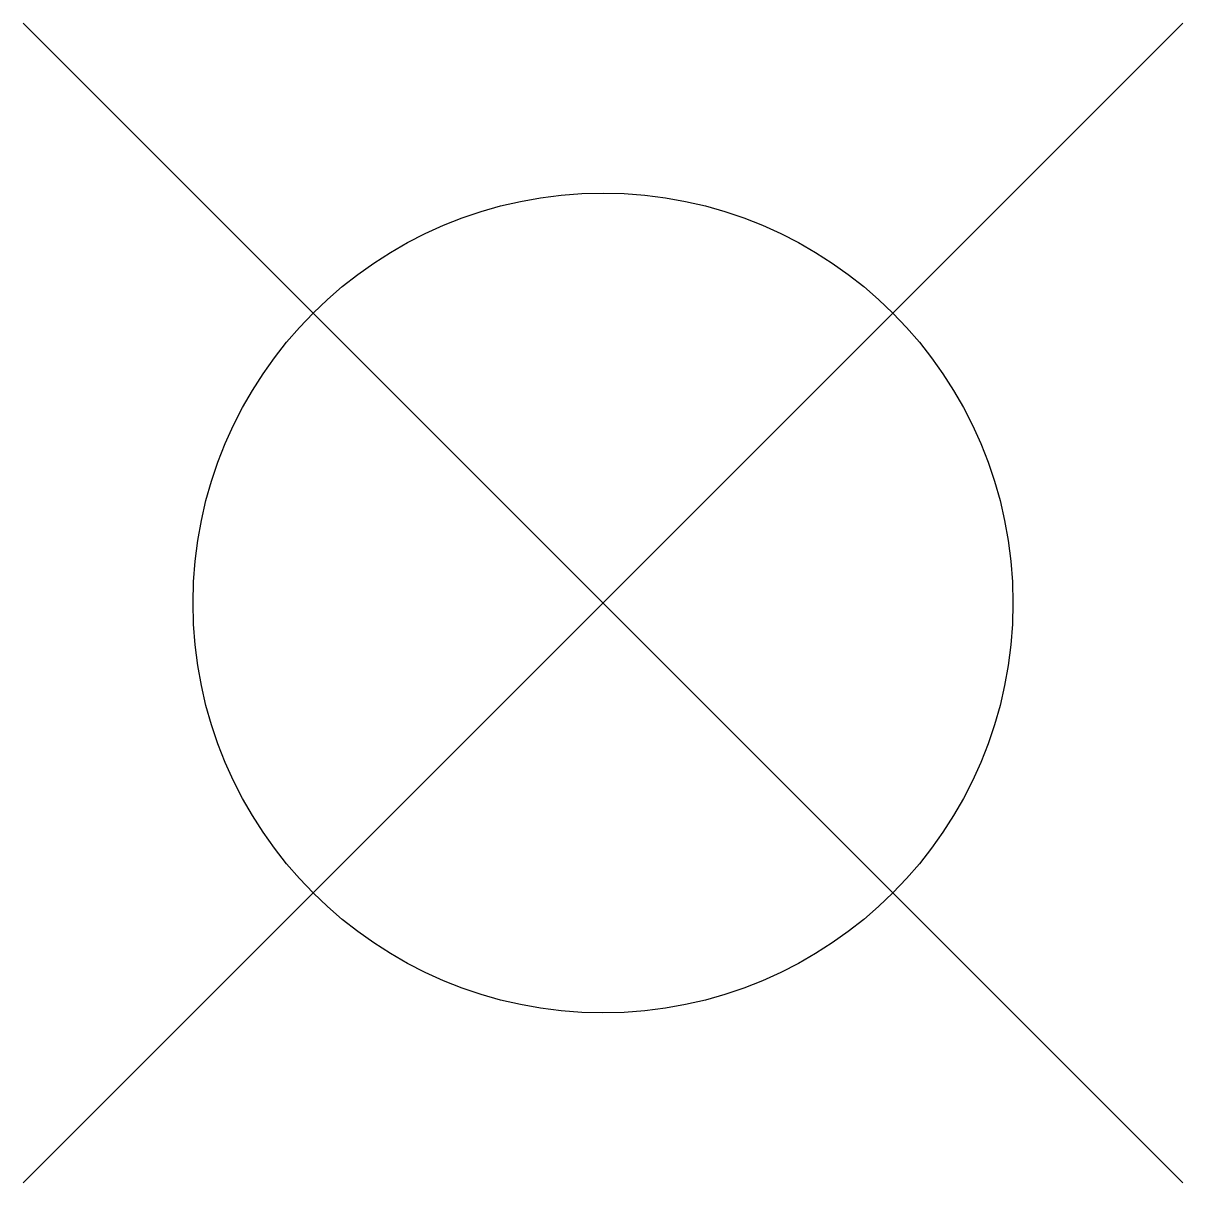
# Model space of a CAD drawing. Extents: x -0.354 to 0.354, y -0.354 to 0.354.
import ezdxf

# ---------------------------------------------------------------- set-up
doc = ezdxf.new("R2010")
doc.units = 0
doc.header["$MEASUREMENT"] = 0

msp = doc.modelspace()

# ---------------------------------------------------------------- linework, layer by layer
at = {"color": 7}
for points in [[(-0.35355, -0.35355), (0.35355, 0.35355)], [(0.35355, -0.35355), (-0.35355, 0.35355)]]:
    msp.add_lwpolyline(points, dxfattribs=at)
msp.add_circle((0, 0), 0.25, dxfattribs=at)

doc.saveas('drawing.dxf')
